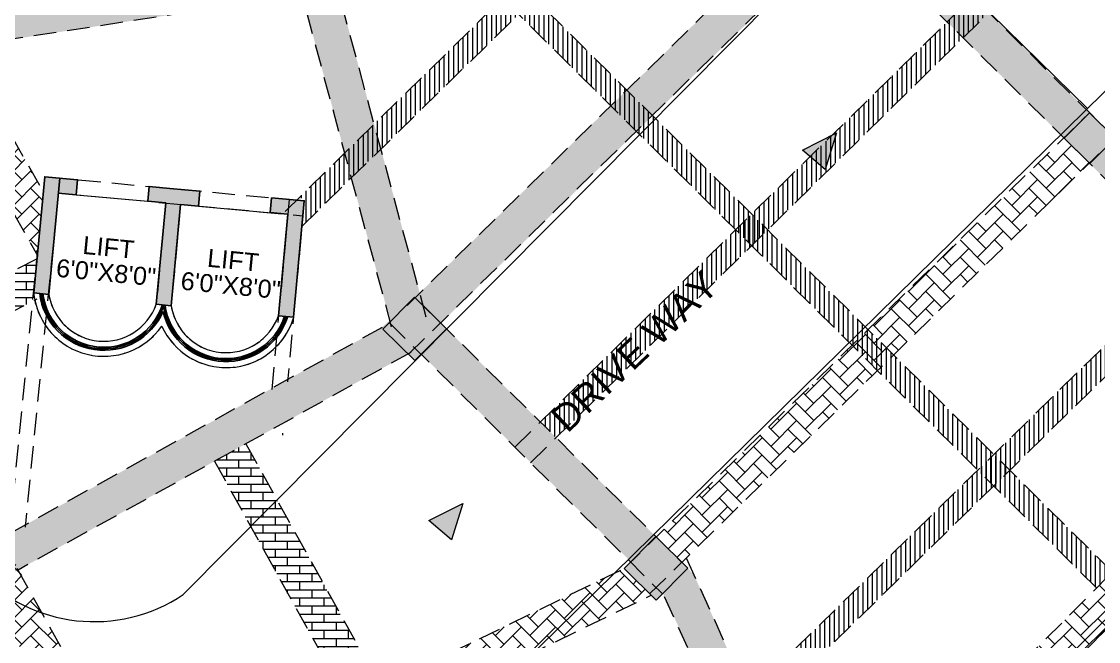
# Model space of a CAD drawing. Header units: inches. Extents: x -13956017 to 293115509, y -946740 to -305538.
# Drawn here: x 1189224 to 1189943, y -914615 to -914201 of the extents above; entities that cross this region are included whole.
import ezdxf

# ---------------------------------------------------------------- set-up
doc = ezdxf.new("R2010")
doc.units = ezdxf.units.IN
doc.header["$LTSCALE"] = 6
doc.linetypes.add('CONTINOUS', pattern=[2000000.0, 1000000.0, 1000000.0])
doc.linetypes.add('DASHED2', pattern=[0.375, 0.25, -0.125])
for name, color, linetype in [('A-CUTOUT', 3, 'CONTINOUS'), ('door', 5, 'Continuous'), ('FITTING', 24, 'Continuous'), ('TW', 5, 'Continuous'), ('WID', 4, 'Continuous')]:
    doc.layers.add(name, color=color, linetype=linetype)
for name, color, linetype, lineweight in [('COL MARK', 210, 'Continuous', 18), ('column', 240, 'Continuous', 25), ('v.b', 200, 'Continuous', 5), ('W', 250, 'Continuous', 5), ('wall', 7, 'Continuous', 30), ('wall new', 3, 'Continuous', 25)]:
    doc.layers.add(name, color=color, linetype=linetype, lineweight=lineweight)
doc.styles.add('ARI', font='arial.ttf')
pattern_1 = [(0, (49470.0205, -13240.949), (0, 5.419344), []), (90, (49470.0205, -13240.949), (-8.128, 5.419344), [5.419344, -5.419344])]
pattern_2 = [(45, (49470.0205, -13240.949), (0, 11.494727835), [24.384, -8.128]), (135, (49475.768, -13235.202), (1e-15, 11.494727835), [24.384, -8.128])]
pattern_3 = [(90, (58243.929, -13240.949), (-3.175, 0), [])]

msp = doc.modelspace()

# ---------------------------------------------------------------- hatches: boundary and pattern name
at = {"layer": 'A-CUTOUT', "lineweight": 0, "ltscale": 0.3, "true_color": 0xffc6b3}
h = msp.add_hatch(dxfattribs=at)
h.set_pattern_fill('AR-BRSTD', color=31, scale=0.08)
h.set_pattern_definition(pattern_1)
h.paths.add_polyline_path([(1189641.71, -913969.07), (1190359.52, -914681.82), (1190347.99, -914704.26), (1190342.61, -914698.86), (1189624.8, -913986.1)])
h = msp.add_hatch(dxfattribs=at)
h.set_pattern_fill('AR-BRSTD', color=31, scale=0.08)
h.set_pattern_definition(pattern_1)
h.paths.add_polyline_path([(1188560.99, -914702.2), (1188562.7, -914706.35), (1188570.46, -914724.28), (1188719.26, -914648.57), (1188884.94, -914564.28), (1188988.58, -914511.55), (1189076.68, -914466.72), (1189181.04, -914413.63), (1189230.99, -914388.21), (1189233.45, -914360.03), (1189144.93, -914404.81), (1189058.84, -914448.87), (1188933.42, -914512.68), (1188826.35, -914567.16), (1188700.35, -914631.26), (1188612.82, -914675.8)])
h = msp.add_hatch(dxfattribs=at)
h.set_pattern_fill('AR-BRSTD', color=31, scale=0.08)
h.set_pattern_definition([(0, (58243.929, -13240.949), (0, 5.419344), []), (90, (58243.929, -13240.949), (-8.128, 5.419344), [5.419344, -5.419344])])
h.paths.add_polyline_path([(1189517.39, -914792.41), (1189352.59, -914495), (1189373.58, -914483.37), (1189509.93, -914729.42), (1189556.05, -914812.66), (1189535.06, -914824.29)])
at = {"layer": 'COL MARK', "lineweight": 30, "true_color": 0xffc6b3}
h = msp.add_hatch(color=31, dxfattribs=at)
h.dxf.hatch_style = 1
h.paths.add_polyline_path([(1189465.06, -914406.69), (1189486.2, -914385.4), (1189507.49, -914406.54), (1189486.35, -914427.83)])
at = {"layer": 'COL MARK'}
h = msp.add_hatch(color=256, dxfattribs=at)
h.dxf.hatch_style = 1
h.paths.add_polyline_path([(1189465.06, -914406.69), (1189486.2, -914385.4), (1189507.49, -914406.54), (1189486.35, -914427.83)])
at = {"layer": 'COL MARK', "lineweight": 30, "true_color": 0xffc6b3}
h = msp.add_hatch(color=31, dxfattribs=at)
h.dxf.hatch_style = 1
h.paths.add_polyline_path([(1189626.14, -914566.63), (1189647.28, -914545.35), (1189668.57, -914566.48), (1189647.43, -914587.77)])
at = {"layer": 'COL MARK'}
h = msp.add_hatch(color=256, dxfattribs=at)
h.dxf.hatch_style = 1
h.paths.add_polyline_path([(1189626.14, -914566.63), (1189647.28, -914545.35), (1189668.57, -914566.48), (1189647.43, -914587.77)])
at = {"layer": 'column', "ltscale": 10, "true_color": 0xffc6b3}
h = msp.add_hatch(color=31, dxfattribs=at)
h.dxf.hatch_style = 1
h.paths.add_polyline_path([(1189919.99, -914279.22), (1189936.9, -914262.19), (1189953.93, -914279.1), (1189937.02, -914296.13)])
at = {"layer": 'column', "ltscale": 10}
h = msp.add_hatch(color=256, dxfattribs=at)
h.dxf.hatch_style = 1
h.paths.add_polyline_path([(1189919.99, -914279.22), (1189936.9, -914262.19), (1189953.93, -914279.1), (1189937.02, -914296.13)])
at = {"layer": 'column', "ltscale": 10, "true_color": 0xffc6b3}
h = msp.add_hatch(color=31, dxfattribs=at)
h.dxf.hatch_style = 1
h.paths.add_polyline_path([(1189248.29, -914315.84), (1189260.23, -914316.95), (1189261.16, -914306.99), (1189239.25, -914304.96), (1189232.04, -914382.63), (1189242, -914383.55)])
h = msp.add_hatch(color=31, dxfattribs=at)
h.dxf.hatch_style = 1
h.paths.add_polyline_path([(1189322.87, -914312.72), (1189308.95, -914311.43), (1189308.03, -914321.39), (1189319.98, -914322.49), (1189313.69, -914390.2), (1189323.65, -914391.13), (1189329.93, -914323.42), (1189341.88, -914324.53), (1189342.81, -914314.57)])
h = msp.add_hatch(color=31, dxfattribs=at)
h.dxf.hatch_style = 1
h.paths.add_polyline_path([(1189390.6, -914319.01), (1189389.68, -914328.96), (1189401.63, -914330.07), (1189395.34, -914397.78), (1189405.3, -914398.71), (1189412.51, -914321.04)])
at = {"layer": 'door', "lineweight": 0, "ltscale": 0.3, "true_color": 0xffc6b3}
h = msp.add_hatch(dxfattribs=at)
h.set_pattern_fill('AR-HBONE', color=31, scale=0.08)
h.set_pattern_definition(pattern_2)
h.paths.add_polyline_path([(1188991.61, -913929.34), (1188963.12, -913879.08), (1188983.95, -913866.8), (1189069.01, -914016.79), (1189111.2, -914091.19), (1189149.35, -914158.46), (1189238.29, -914315.3), (1189234.07, -914357.09), (1189146.87, -914203.24)])
h = msp.add_hatch(dxfattribs=at)
h.set_pattern_fill('AR-HBONE', color=31, scale=0.08)
h.set_pattern_definition(pattern_2)
h.paths.add_polyline_path([(1189719.67, -914157.25), (1189758.91, -914119.27), (1189775.94, -914136.18), (1189483.76, -914422.32), (1189134.96, -914615.6), (1188977.71, -914702.67), (1188744.94, -914827.62), (1188042.36, -915116.41), (1188033.27, -915094.29), (1188733.59, -914806.47), (1188917.64, -914707.68), (1189068.43, -914625.03), (1189209.79, -914546.7), (1189464.45, -914405.58), (1189495.11, -914377.25)])
h = msp.add_hatch(dxfattribs=at)
h.set_pattern_fill('AR-HBONE', color=31, scale=0.08)
h.set_pattern_definition([(45, (58243.929, -13240.949), (0, 11.494727835), [24.384, -8.128]), (135, (58249.6764, -13235.202), (1e-15, 11.494727835), [24.384, -8.128])])
h.paths.add_polyline_path([(1189317.7, -915525.37), (1189723.5, -914735.51), (1189651.97, -914583.2), (1189470.44, -914403.57), (1189410.98, -914183.23), (1189185.5, -914218.14), (1188748.15, -914460.48), (1188725.88, -914474.56), (1188524.9, -914615.59), (1188515.18, -914590.72), (1188710.28, -914454.03), (1189178.56, -914194.55), (1189417.32, -914157.98), (1189432.71, -914171.63), (1189491.93, -914391.08), (1189668.57, -914566.48), (1189672.73, -914570.92), (1189748.59, -914739.18), (1189339.05, -915536.34)])
h = msp.add_hatch(dxfattribs=at)
h.set_pattern_fill('AR-HBONE', color=31, scale=0.08)
h.set_pattern_definition(pattern_2)
h.paths.add_polyline_path([(1189647.57, -914545.64), (1189919.99, -914279.22), (1189936.79, -914295.89), (1189664.6, -914562.55)])
h = msp.add_hatch(dxfattribs=at)
h.set_pattern_fill('AR-HBONE', color=31, scale=0.08)
h.set_pattern_definition(pattern_2)
h.paths.add_polyline_path([(1189068.21, -914283.13), (1189177.01, -914485.63), (1189256.02, -914630.14), (1189352.85, -914804.88), (1189403.88, -914896.98), (1189382.89, -914908.61), (1189336.73, -914825.3), (1189271.5, -914707.59), (1189182.57, -914546.74), (1189085.86, -914366.57), (1189047.29, -914294.72)])
h = msp.add_hatch(dxfattribs=at)
h.set_pattern_fill('AR-HBONE', color=31, scale=0.08)
h.set_pattern_definition(pattern_2)
h.paths.add_polyline_path([(1189836.18, -914724.08), (1189876.03, -914645.65), (1190081.07, -914439.16), (1190098.1, -914456.07), (1189912.01, -914643.49), (1189901.52, -914654.05), (1189896.58, -914659.02), (1189840.31, -914768.55), (1189818.97, -914757.58)])
h = msp.add_hatch(dxfattribs=at)
h.set_pattern_fill('AR-HBONE', color=31, scale=0.08)
h.set_pattern_definition(pattern_2)
h.paths.add_polyline_path([(1189088.16, -914843.01), (1189095.34, -914839.03), (1189272.52, -914740.85), (1189385.33, -914683.69), (1189626.14, -914566.63), (1189644.18, -914584.55), (1189433.68, -914686.87), (1189242.74, -914784.79), (1189106.78, -914860.13), (1189099.8, -914864)])
at = {"layer": 'FITTING', "lineweight": 0, "ltscale": 0.3, "true_color": 0xffc6b3}
h = msp.add_hatch(dxfattribs=at)
h.set_pattern_fill('ANSI31', color=31, angle=45)
h.set_pattern_definition(pattern_3)
h.paths.add_polyline_path([(1189660.26, -914072.91), (1189686.42, -914047.28), (1189697.06, -914058.15), (1189410.92, -914338.19), (1189412.51, -914321.04), (1189409.8, -914318.28)])
h = msp.add_hatch(dxfattribs=at)
h.set_pattern_fill('ANSI31', color=31, angle=45)
h.set_pattern_definition([(90, (58321.1024, -13319.7225), (-3.175, 0), [])])
h.paths.add_polyline_path([(1189580.87, -914479.4), (1190009.56, -914057.57), (1189998.91, -914047), (1189570.23, -914468.83)])
h = msp.add_hatch(dxfattribs=at)
h.set_pattern_fill('ANSI31', color=31, angle=45)
h.set_pattern_definition(pattern_3)
h.paths.add_polyline_path([(1189501.49, -914142.69), (1189485.29, -914126.6), (1189495.86, -914115.96), (1189952.64, -914569.53), (1189941.56, -914579.66)])
h = msp.add_hatch(dxfattribs=at)
h.set_pattern_fill('ANSI31', color=31, angle=45)
h.set_pattern_definition([(90, (58482.3424, -13479.9735), (-3.175, 0), [])])
h.paths.add_polyline_path([(1189715.59, -914665.68), (1190170.6, -914219.87), (1190160.03, -914209.23), (1189709, -914651.1)])
at = {"layer": 'W', "ltscale": 10}
h = msp.add_hatch(color=256, dxfattribs=at)
h.dxf.hatch_style = 1
h.paths.add_polyline_path([(1189745.15, -914287.12), (1189767.95, -914275.68), (1189760.36, -914300.03)])
h = msp.add_hatch(color=256, dxfattribs=at)
h.dxf.hatch_style = 1
h.paths.add_polyline_path([(1189495.71, -914534.7), (1189518.51, -914523.26), (1189510.91, -914547.61)])
at = {"layer": 'wall new', "lineweight": 9, "ltscale": 6, "true_color": 0xffc6b3}
h = msp.add_hatch(dxfattribs=at)
h.set_pattern_fill('AR-CONC', color=31, scale=0.06)
h.set_pattern_definition([(50, (67980.661, -13240.949), (10.93108014, -0.95634513), [1.143, -12.573]), (355, (67980.661, -13240.949), (-2.114605285, 11.46341071), [0.9144, -10.05843505]), (100.4514447, (67981.572, -13241.029), (8.816474825, 10.507065115), [0.97140053, -10.68541468]), (46.1842, (67980.66, -13237.901), (16.26474245, -2.52253968), [1.7145, -18.8595]), (96.6355576, (67982.016, -13238.111), (14.24424804, 14.84556748), [1.45710139, -16.02813649]), (351.1841512, (67980.66, -13237.901), (14.24424804, 14.84556748), [1.37159802, -15.08758392]), (21, (67982.185, -13238.663), (9.096863476, -6.13591189), [1.143, -12.573]), (326, (67982.185, -13238.663), (3.7081217, 11.05127797), [0.9144, -10.0584]), (71.451445, (67982.943, -13239.174), (12.80498516, 4.91536613), [0.97140053, -10.68539626]), (37.5, (67980.6607, -13240.949), (0.185316195, 5.073302332), [0, -9.93648, 0, -10.2108, 0, -10.0965]), (7.5, (67980.6607, -13240.949), (4.00917975, 6.01083449), [0, -5.82168, 0, -9.70788, 0, -3.8481]), (327.5, (67977.262, -13240.949), (8.13543571, -0.34372464), [0, -3.81, 0, -11.8872, 0, -15.7734]), (317.5, (67975.738, -13240.949), (8.887750883, 1.525589462), [0, -4.953, 0, -7.89432, 0, -11.2014])])
h.paths.add_polyline_path([(1189176.26, -915905.18), (1189307.4, -915923.54), (1189416.12, -915917.27), (1189530.75, -915910.66), (1189604.24, -915906.42), (1189741.46, -915906.42), (1190465.92, -914496.64), (1189335.33, -913374), (1188682.67, -913641.49), (1188741.9, -913785), (1187653.73, -914230.46), (1188379.04, -916002.47), (1188696.16, -915939.46), (1188995.79, -915879.92)])
h.paths.add_polyline_path([(1189177.65, -915895.28), (1189307.81, -915913.5), (1189415.54, -915907.29), (1189530.17, -915900.68), (1189603.95, -915896.42), (1189735.36, -915896.42), (1190453.68, -914498.58), (1189332.99, -913385.77), (1188695.74, -913646.94), (1188754.97, -913790.46), (1187666.77, -914235.93), (1188386.1, -915993.31), (1188693.82, -915929.29), (1188993.77, -915869.54)], flags=16)

# ---------------------------------------------------------------- linework, layer by layer
at = {"layer": 'COL MARK', "color": 31, "true_color": 0xffc6b3, "elevation": -84.64}
for points in [[(1189465.06, -914406.69), (1189486.2, -914385.4), (1189507.49, -914406.54), (1189486.35, -914427.83)], [(1189626.14, -914566.63), (1189647.28, -914545.35), (1189668.57, -914566.48), (1189647.43, -914587.77)]]:
    msp.add_lwpolyline(points, close=True, dxfattribs=at)
at = {"layer": 'COL MARK', "elevation": -84.64}
for points in [[(1189465.06, -914406.69), (1189486.2, -914385.4), (1189507.49, -914406.54), (1189486.35, -914427.83)], [(1189626.14, -914566.63), (1189647.28, -914545.35), (1189668.57, -914566.48), (1189647.43, -914587.77)]]:
    msp.add_lwpolyline(points, close=True, dxfattribs=at)
at = {"layer": 'column', "color": 31, "ltscale": 10, "true_color": 0xffc6b3}
for points, elevation in [([(1189919.99, -914279.22), (1189936.9, -914262.19), (1189953.93, -914279.1), (1189937.02, -914296.13), (1189919.99, -914279.22)], -84.64), ([(1189248.29, -914315.84), (1189260.23, -914316.95), (1189261.16, -914306.99), (1189239.25, -914304.96), (1189232.04, -914382.63), (1189242, -914383.55), (1189249.21, -914305.88)], 3884.48), ([(1189322.87, -914312.72), (1189308.95, -914311.43), (1189308.03, -914321.39), (1189319.98, -914322.49), (1189313.69, -914390.2), (1189323.65, -914391.13), (1189329.93, -914323.42), (1189341.88, -914324.53), (1189342.81, -914314.57), (1189322.87, -914312.72)], 3884.48), ([(1189390.6, -914319.01), (1189389.68, -914328.96), (1189401.63, -914330.07), (1189395.34, -914397.78), (1189405.3, -914398.71), (1189412.51, -914321.04), (1189390.6, -914319.01)], 3884.48)]:
    msp.add_lwpolyline(points, dxfattribs=dict(at, elevation=elevation))
at = {"layer": 'column', "ltscale": 10, "elevation": -84.64}
msp.add_lwpolyline([(1189919.99, -914279.22), (1189936.9, -914262.19), (1189953.93, -914279.1), (1189937.02, -914296.13), (1189919.99, -914279.22)], dxfattribs=at)
at = {"layer": 'TW', "ltscale": 10}
msp.add_line((1189408.12, -914320.56, 3884.48), (1189408.16, -914320.59, 3884.48), dxfattribs=at)
at = {"layer": 'v.b', "color": 31, "linetype": 'DASHED2', "ltscale": 10, "true_color": 0xffc6b3}
for p, q in [((1188984.1, -913867.08, -84.64), (1189238.29, -914315.3, -88.14)), ((1188963.12, -913879.08, -84.64), (1189234.57, -914357.96, -87.92)), ((1189641.71, -913969.07, -84.64), (1190359.52, -914681.82, 3884.48)), ((1189624.8, -913986.1, -84.64), (1190342.61, -914698.86, 3884.48)), ((1189553.07, -914485.63, -84.64), (1190006.05, -914039.98, -84.64)), ((1189399.67, -914328.21, -84.64), (1189686.42, -914047.28, -84.64)), ((1189563.68, -914496.16, -84.64), (1190016.55, -914050.69, -84.64)), ((1189410.92, -914338.19, -84.64), (1189697.06, -914057.85, -84.64)), ((1189465.06, -914406.69, -84.64), (1189775.82, -914102.24, -84.64)), ((1189494.44, -914114.55, 3884.48), (1189952.64, -914569.53, 669.39)), ((1189482.09, -914423.6, -84.64), (1189792.85, -914119.15, -84.64)), ((1189483.87, -914125.19, 3884.48), (1189942.07, -914580.17, 669.39)), ((1189470.86, -914405.13, -84.64), (1189408.52, -914174.12, 3884.48)), ((1189494.03, -914398.87, -84.64), (1189431.69, -914167.87, 3884.48)), ((1189187.5, -914217.46, -84.64), (1189420.95, -914181.71, 3884.48)), ((1189708.18, -914651.9, -84.64), (1190161.24, -914208.04, -84.64)), ((1189718.68, -914662.61, -84.64), (1190171.74, -914218.76, -84.64)), ((1189626.14, -914566.63, -84.64), (1189936.9, -914262.19, -84.64)), ((1189643.17, -914583.54, -84.64), (1189953.93, -914279.1, -84.64)), ((1189239.25, -914304.96, 3884.48), (1189215.42, -914545.02, -84.64)), ((1189249.21, -914305.88, 3884.48), (1189226.05, -914539.13, -84.64)), ((1189239.25, -914304.96, 3884.48), (1189412.51, -914321.04, 3884.48)), ((1189248.29, -914315.84, 3884.48), (1189411.58, -914331, 3884.48)), ((1189319.98, -914322.49, 3884.48), (1189313.69, -914390.2, 3884.48)), ((1189329.93, -914323.42, 3884.48), (1189323.65, -914391.13, 3884.48)), ((1189402.55, -914320.12, 3884.48), (1189390.69, -914447.9, -84.64)), ((1189412.51, -914321.04, 3884.48), (1189401.28, -914442.03, -84.64)), ((1188559.58, -914702.89, 1917.22), (1189233.45, -914360.03, 3914.86)), ((1189232.04, -914382.63, 3884.48), (1189242, -914383.55, 3884.48)), ((1188570.46, -914724.28, 1917.22), (1189234.08, -914386.64, 3884.48)), ((1189313.69, -914390.2, 3884.48), (1189323.65, -914391.13, 3884.48)), ((1189486.2, -914385.4, -84.64), (1189664.6, -914562.55, -84.64)), ((1189395.34, -914397.78, 3884.48), (1189405.3, -914398.71, 3884.48)), ((1189469.29, -914402.43, -84.64), (1189651.66, -914583.51, -84.64)), ((1189464.45, -914405.58, -84.64), (1189209.79, -914546.7, -84.64)), ((1189483.76, -914422.32, -84.64), (1189221.42, -914567.69, -84.64)), ((1189876.03, -914645.65, -84.64), (1190090.94, -914429.23, 3884.48)), ((1189398.09, -914476.37, 3884.48), (1189397.98, -914477.54, 3884.48)), ((1189373.58, -914483.37, -84.64), (1189556.05, -914812.66, -84.64)), ((1189352.59, -914495, -84.64), (1189535.06, -914824.29, -84.64)), ((1189896.58, -914659.02, 3884.48), (1190033.24, -914521.39, 3884.48)), ((1189209.79, -914546.7, -84.64), (1189415.52, -914917.97, -84.64)), ((1189667.61, -914559.6, -84.64), (1189742.75, -914725.75, -84.64)), ((1189306.84, -914721.84, -84.64), (1189626.14, -914566.63, -84.64)), ((1189317.33, -914743.42, -84.64), (1189644.18, -914584.55, -84.64)), ((1189652.9, -914585.3, -84.64), (1189720.89, -914735.63, -84.64))]:
    msp.add_line(p, q, dxfattribs=at)
for centre, radius, start, end in [((1189278.69, -914377.77, 3884.48), 47.14, 187.33956, 325.12126), ((1189278.69, -914377.77, 3884.48), 37.14, 188.94785, 340.44778), ((1189360.34, -914385.35, 3884.48), 37.14, 188.94785, 340.44778), ((1189360.34, -914385.35, 3884.48), 47.14, 204.27437, 342.05607)]:
    msp.add_arc(centre, radius, start, end, dxfattribs=at)
at = {"layer": 'W', "ltscale": 10}
for p, q in [((1189517.94, -914669.55, -607.94), (1190074.84, -914122.39, -4151.11)), ((1189792.85, -914119.15, -84.64), (1189935.43, -914259.36, -3264.2)), ((1189331.71, -914584.05, -84.64), (1189784.4, -914127.67, -84.64)), ((1189239.25, -914304.96, 3884.48), (1189232.04, -914382.63, 3884.48)), ((1189239.25, -914304.96, 3884.48), (1189261.16, -914306.99, 3884.48)), ((1189260.23, -914316.95, 3884.48), (1189261.16, -914306.99, 3884.48)), ((1189248.29, -914315.84, 3884.48), (1189242, -914383.55, 3884.48)), ((1189248.29, -914315.84, 3884.48), (1189260.23, -914316.95, 3884.48)), ((1189260.23, -914316.95, 3884.48), (1189308.03, -914321.39, 3884.48)), ((1189308.03, -914321.39, 3884.48), (1189308.95, -914311.43, 3884.48)), ((1189308.95, -914311.43, 3884.48), (1189342.81, -914314.57, 3884.48)), ((1189341.88, -914324.53, 3884.48), (1189342.81, -914314.57, 3884.48)), ((1189308.03, -914321.39, 3884.48), (1189319.98, -914322.49, 3884.48)), ((1189319.98, -914322.49, 3884.48), (1189313.69, -914390.2, 3884.48)), ((1189329.93, -914323.42, 3884.48), (1189323.65, -914391.13, 3884.48)), ((1189329.93, -914323.42, 3884.48), (1189341.88, -914324.53, 3884.48)), ((1189341.88, -914324.53, 3884.48), (1189395.65, -914329.52, 3884.48)), ((1189389.68, -914328.96, 3884.48), (1189390.6, -914319.01, 3884.48)), ((1189390.6, -914319.01, 3884.48), (1189412.51, -914321.04, 3884.48)), ((1189412.51, -914321.04, 3884.48), (1189405.3, -914398.71, 3884.48)), ((1189389.68, -914328.96, 3884.48), (1189401.63, -914330.07, 3884.48)), ((1189401.63, -914330.07, 3884.48), (1189395.34, -914397.78, 3884.48)), ((1189232.04, -914382.63, 3884.48), (1189231.94, -914383.8, 3884.48)), ((1189232.04, -914382.63, 3884.48), (1189242, -914383.55, 3884.48)), ((1189313.69, -914390.2, 3884.48), (1189323.65, -914391.13, 3884.48)), ((1189395.34, -914397.78, 3884.48), (1189405.3, -914398.71, 3884.48)), ((1189405.3, -914398.71, 3884.48), (1189405.19, -914399.87, 3884.48)), ((1189893.04, -914655.49, 3884.48), (1190104.42, -914442.61, 3884.48)), ((1189896.58, -914659.02, 3884.48), (1190033.24, -914521.39, 3884.48))]:
    msp.add_line(p, q, dxfattribs=at)
msp.add_lwpolyline([(1189745.15, -914287.12), (1189767.95, -914275.68), (1189760.36, -914300.03), (1189745.15, -914287.12)], dxfattribs=at)
at = {"layer": 'W', "ltscale": 10, "elevation": -10.86}
msp.add_lwpolyline([(1189495.71, -914534.7), (1189518.51, -914523.26), (1189510.91, -914547.61), (1189495.71, -914534.7)], dxfattribs=at)
at = {"layer": 'W', "ltscale": 10}
for centre, radius, start, end in [((1189278.69, -914377.77, 3884.48), 47.14, 187.33956, 325.12126), ((1189278.69, -914377.77, 3884.48), 37.14, 188.94785, 340.44778), ((1189360.34, -914385.35, 3884.48), 37.14, 188.94785, 340.44778), ((1189360.34, -914385.35, 3884.48), 47.14, 204.27437, 342.05607), ((1189272.16, -914495.39, -84.64), 106.8, 223.43964, 303.88728)]:
    msp.add_arc(centre, radius, start, end, dxfattribs=at)
at = {"layer": 'WID', "ltscale": 10}
for centre, radius, start, end in [((1189278.69, -914377.77, 3884.48), 43.14, 186.93274, 336.5638), ((1189278.69, -914377.77, 3884.48), 42.14, 187.22772, 341.32392), ((1189278.69, -914377.77, 3884.48), 41.14, 187.5374, 341.85822), ((1189360.34, -914385.35, 3884.48), 43.14, 192.83183, 342.46289), ((1189360.34, -914385.35, 3884.48), 42.14, 188.07171, 342.16791), ((1189360.34, -914385.35, 3884.48), 41.14, 187.5374, 341.85822)]:
    msp.add_arc(centre, radius, start, end, dxfattribs=at)

# ---------------------------------------------------------------- texts
at = {"layer": 'wall', "color": 31, "lineweight": 25, "true_color": 0xffc6b3, "style": 'ARI'}
for s, p in [('LIFT', (1189264.12, -914356.44, -84.64)), ('LIFT', (1189347.32, -914365.03, -84.64)), ('6\'0"X8\'0"', (1189246.4, -914371.71, -84.64)), ('6\'0"X8\'0"', (1189329.59, -914380.3, -84.64))]:
    msp.add_text(s, height=12, rotation=354.47732, dxfattribs=at).set_placement(p)
at = {"layer": 'wall', "style": 'ARI'}
for s, height, rotation, p in [('LIFT', 12, 354.47732, (1189264.12, -914356.44, -84.64)), ('LIFT', 12, 354.47732, (1189347.32, -914365.03, -84.64)), ('6\'0"X8\'0"', 12, 354.47732, (1189246.4, -914371.71, -84.64)), ('6\'0"X8\'0"', 12, 354.47732, (1189329.59, -914380.3, -84.64)), ('DRIVE WAY', 18, 43.51033, (1189588.22, -914476.77, -5784.39))]:
    msp.add_text(s, height=height, rotation=rotation, dxfattribs=at).set_placement(p)

doc.saveas('drawing.dxf')
